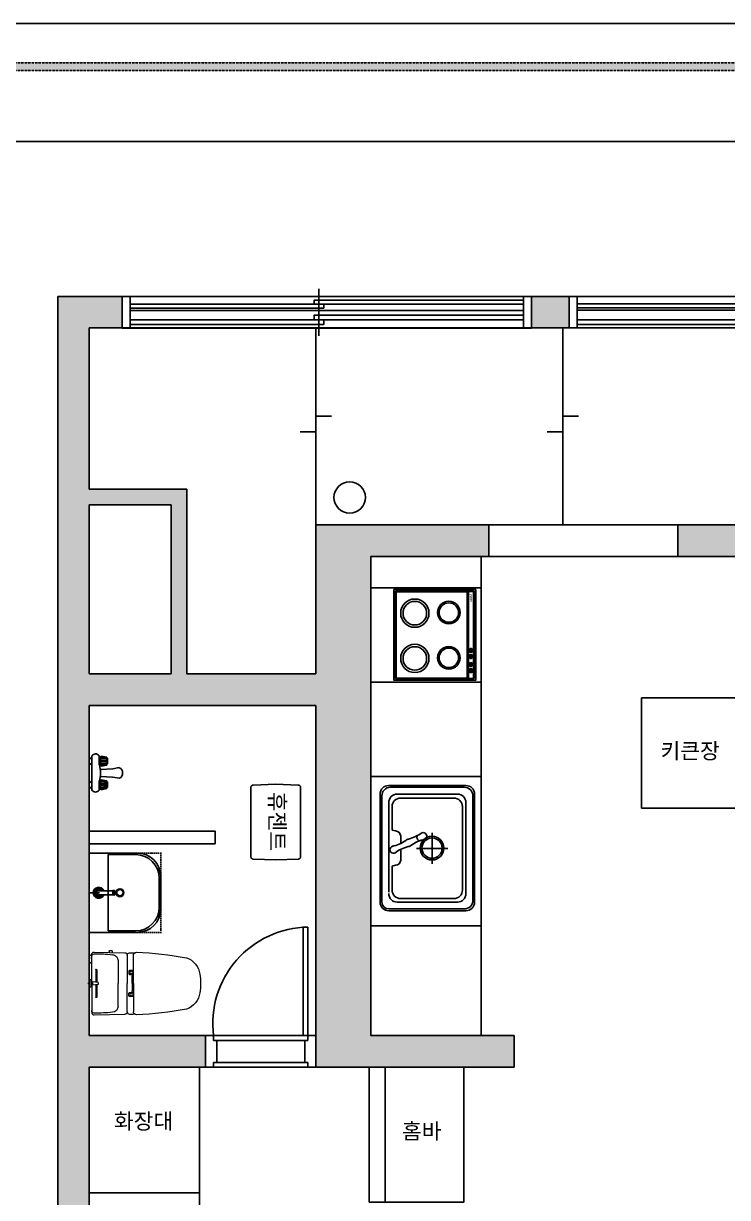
# Model space of a CAD drawing. Header units: millimetres. Extents: x 0 to 460473, y -68369 to 85219.
# Drawn here: x 254008 to 258482, y 33350 to 40816 of the extents above; entities that cross this region are included whole.
import ezdxf
from ezdxf.enums import TextEntityAlignment as Align

# ---------------------------------------------------------------- set-up
doc = ezdxf.new("R2010")
doc.units = ezdxf.units.MM
doc.header["$LTSCALE"] = 50
doc.linetypes.add('DOT', pattern=[0.25, 0, -0.25])
doc.linetypes.add('HIDDEN2', pattern=[0.1875, 0.125, -0.0625])
for name, color, linetype in [('#욕실', 252, 'Continuous'), ('_LIBR', 4, 'Continuous'), ('CO-FURB-DN', 9, 'Continuous'), ('FORM(YOURNAME)-11', 1, 'Continuous'), ('fur', 6, 'Continuous'), ('ha', 8, 'Continuous'), ('hid', 8, 'HIDDEN2'), ('text', 7, 'Continuous'), ('wall', 2, 'Continuous'), ('wall2', 3, 'Continuous'), ('WID', 4, 'Continuous'), ('win', 4, 'Continuous'), ('설비', 140, 'Continuous')]:
    doc.layers.add(name, color=color, linetype=linetype)
doc.layers.add('00', color=7, linetype='Continuous', lineweight=0)
doc.styles.add('DH-TEXT', font='')
doc.styles.add('N 맑은고딕', font='malgun.ttf')
doc.styles.add('NEW 맑은고딕', font='malgun.ttf')
doc.styles.get('DH-TEXT').set_extended_font_data('HY울릉도L')

# ---------------------------------------------------------------- blocks, each defined once
blk = doc.blocks.new('FORM-PLAN')
at = {"layer": 'hid'}
h = blk.add_hatch(color=256, dxfattribs=at)
h.dxf.hatch_style = 1
h.paths.add_polyline_path([(-71444, 55115), (10556, 55115), (10556, 54915), (-71444, 54915)])
h.paths.add_polyline_path([(-71444, -2085), (10556, -2085), (10556, -2285), (-71444, -2285)])
at = {"layer": 'Defpoints', "color": 158}
blk.add_lwpolyline([(-69444, 53115), (-64, 53115), (-64, 1215), (-69444, 1215)], close=True, dxfattribs=at)
at = {"layer": 'FORM(YOURNAME)-11', "color": 250}
blk.add_lwpolyline([(-72444, -3285), (11556, -3285), (11556, 56115), (-72444, 56115)], close=True, dxfattribs=at)
at = {"layer": 'hid'}
blk.add_lwpolyline([(-71444, 55115), (10556, 55115), (10556, 54915), (-71444, 54915)], close=True, dxfattribs=at)
at = {"layer": 'hid', "color": 158}
blk.add_lwpolyline([(-71444, -2285), (10556, -2285), (10556, 55115), (-71444, 55115)], close=True, dxfattribs=at)
at = {"layer": '00', "style": 'NEW 맑은고딕'}
for tag, p in [('1', (9905, 18188)), ('2', (9905, 17544)), ('3', (9905, 16257)), ('4', (9905, 14326)), ('5', (9905, 12009)), ('6', (9905, 9757)), ('7', (9905, 7504)), ('8', (9905, 5252)), ('9', (9905, 2999)), ('10', (5655, 811)), ('11', (9905, 747)), ('12', (5655, -1441)), ('13', (9905, -1441))]:
    blk.add_attdef(tag, text='', height=520, dxfattribs=at).set_placement(p, align=Align.MIDDLE_RIGHT)
blk = doc.blocks.new('2600')
at = {"layer": 'win'}
for p, q in [((8549.2, -153771), (8549.2, -153471)), ((7239.2, -153521), (9759.2, -153521)), ((7249.2, -153608.5), (9749.2, -153608.5)), ((7249.2, -153608.5), (9749.2, -153608.5)), ((7249.2, -153721), (9749.2, -153721))]:
    blk.add_line(p, q, dxfattribs=at)
for points in [[(7199.2, -153721), (7249.2, -153721), (7249.2, -153521), (7199.2, -153521)], [(9799.2, -153721), (9749.2, -153721), (9749.2, -153521), (9799.2, -153521)]]:
    blk.add_lwpolyline(points, close=True, dxfattribs=at)
for points in [[(7249.2, -153543.5), (8579.2, -153543.5), (8579.2, -153568.5), (7249.2, -153568.5)], [(9749.2, -153568.5), (8519.2, -153568.5), (8519.2, -153593.5), (9749.2, -153593.5)], [(7249.2, -153638.5), (8579.2, -153638.5), (8579.2, -153668.5), (7249.2, -153668.5)], [(9749.2, -153668.5), (8519.2, -153668.5), (8519.2, -153698.5), (9749.2, -153698.5)]]:
    blk.add_lwpolyline(points, dxfattribs=at)
blk = doc.blocks.new('EWEDSF')
at = {"layer": 'ha', "transparency": 33554559}
h = blk.add_hatch(color=256, dxfattribs=at)
h.dxf.hatch_style = 1
h.paths.add_polyline_path([(221644, 39079.7), (221234, 39079.7), (221234, 28399.7), (221644, 28399.7), (221644, 28599.7), (221434, 28599.7), (221434, 29629.7), (222444, 29629.7), (222444, 29829.7), (221434, 29829.7), (221434, 34179.7), (222174, 34179.7), (222174, 34379.7), (221434, 34379.7), (221434, 36479.7), (222874, 36479.7), (222874, 34379.7), (222874, 34179.7), (224134, 34179.7), (224134, 34379.7), (223224, 34379.7), (223224, 37426.7), (223974, 37426.7), (223974, 37626.7), (222874, 37626.7), (222874, 36679.7), (222054, 36679.7), (222054, 37854.7), (221434, 37854.7), (221434, 38879.7), (221644, 38879.7)])
h.paths.add_polyline_path([(221434, 37754.7), (221954, 37754.7), (221954, 37454.7), (221954, 36679.7), (221434, 36679.7), (221434, 37454.7)], flags=16)
h.paths.add_polyline_path([(224484, 39079.2), (224244, 39079.2), (224244, 38879.7), (224484, 38879.7)])
h.paths.add_polyline_path([(226084, 37626.7), (225174, 37626.7), (225174, 37426.7), (226084, 37426.7)])
for p, q in [((222874, 38879.7), (222874, 37626.7)), ((224444, 38879.7), (224444, 37626.7))]:
    blk.add_line(p, q)
for points in [[(222974, 38319.7), (222874, 38319.7), (222874, 38219.7), (222774, 38219.7)], [(224544, 38319.7), (224444, 38319.7), (224444, 38219.7), (224344, 38219.7)]]:
    blk.add_lwpolyline(points)
at = {"layer": '_LIBR', "linetype": 'Continuous'}
for p, q in [((222794, 35069), (222794, 34379.7)), ((222824, 34379.7), (222824, 35069.7)), ((222174, 34379.7), (222224, 34379.7)), ((222174, 34379.7), (222174, 34179.7)), ((222224, 34379.7), (222794, 34379.7)), ((222224, 34379.7), (222224, 34349.2)), ((222224, 34349.2), (222244, 34349.2)), ((222244, 34349.2), (222804, 34349.2)), ((222244, 34349.2), (222244, 34209.1)), ((222794, 34379.7), (222824, 34379.7)), ((222804, 34349.2), (222824, 34349.2)), ((222804, 34209.1), (222804, 34349.2)), ((222824, 34349.2), (222824, 34379.7)), ((222824, 34379.7), (222874, 34379.7)), ((222874, 34379.7), (222874, 34179.7)), ((222244, 34209.1), (222224, 34209.1)), ((222224, 34209.1), (222224, 34179.7)), ((222244, 34209.1), (222804, 34209.1)), ((222824, 34209.1), (222804, 34209.1)), ((222824, 34179.7), (222824, 34209.1)), ((222224, 34179.7), (222174, 34179.7)), ((222824, 34179.7), (222224, 34179.7)), ((222874, 34179.7), (222824, 34179.7))]:
    blk.add_line(p, q, dxfattribs=at)
blk.add_arc((222832.8, 34456.2), 613.6, 90.82086, 187.16097, dxfattribs=at)
at = {"layer": 'wall', "color": 2}
for p, q in [((221234, 28399.7), (221234, 39079.7)), ((224244, 39079.7), (221234, 39079.7)), ((221644, 38879.2), (221644, 39079.2)), ((221434, 37854.7), (221434, 38879.7)), ((224444, 38879.7), (221434, 38879.7)), ((221434, 37854.7), (222054, 37854.7)), ((222054, 36679.7), (222054, 37854.7)), ((221434, 37454.7), (221434, 37754.7)), ((221434, 37754.7), (221954, 37754.7)), ((221954, 37454.7), (221954, 37754.7)), ((226084, 37626.7), (222874, 37626.7)), ((222874, 36679.7), (222874, 37626.7)), ((223974, 37426.7), (223974, 37626.7)), ((225174, 37426.7), (225174, 37626.7)), ((221434, 36679.7), (221434, 37454.7)), ((221954, 36679.7), (221954, 37454.7)), ((226084, 37426.7), (223224, 37426.7)), ((223224, 34379.7), (223224, 37426.7)), ((222054, 36679.7), (222054, 37242.2)), ((221954, 36679.7), (221434, 36679.7)), ((222874, 36679.7), (222054, 36679.7)), ((222874, 36679.7), (222454, 36679.7)), ((222874, 36479.7), (221434, 36479.7)), ((221434, 34379.7), (221434, 36479.7)), ((222874, 34379.7), (222874, 36479.7)), ((222874, 34379.7), (221434, 34379.7)), ((222174, 34179.7), (222174, 34379.7)), ((222874, 34179.7), (222874, 34379.7)), ((224134, 34379.7), (223224, 34379.7)), ((224134, 34379.7), (224134, 34179.7)), ((224134, 34179.7), (221434, 34179.7)), ((221434, 29829.7), (221434, 34179.7))]:
    blk.add_line(p, q, dxfattribs=at)
blk.add_lwpolyline([(224244, 39079.2), (224484, 39079.2), (224484, 38879.7), (224244, 38879.7)], close=True, dxfattribs=at)
at = {"layer": 'win'}
blk.add_lwpolyline([(225174, 37626.7), (223974, 37626.7), (223974, 37426.7), (225174, 37426.7)], close=True, dxfattribs=at)
at = {"layer": '설비', "ltscale": 10}
blk.add_circle((223089.4, 37801.6), 100, dxfattribs=at)
at = {"layer": 'fur', "xscale": -1}
for p in [(231443.2, 192600.2), (234283.2, 192600.7)]:
    blk.add_blockref('2600', p, dxfattribs=at)
blk = doc.blocks.new('FB-021')
at = {"layer": 'CO-FURB-DN', "color": 8}
for p, q in [((-228.9, 399.9), (228.9, 399.9)), ((-265.3, 36.4), (-265.3, 363.6)), ((-187.4, 363.6), (192.6, 363.6)), ((265.3, 363.6), (265.3, 36.4)), ((-228.9, 327.2), (-228.9, 72.7)), ((228.9, 327.2), (228.9, 72.7)), ((228.9, 0), (-228.9, 0)), ((192.6, 36.4), (-192.6, 36.4))]:
    blk.add_line(p, q, dxfattribs=at)
at = {"layer": 'CO-FURB-DN', "color": 251}
for p, q in [((-258, 43.6), (-258, 363.6)), ((-228.9, 392.7), (221.7, 392.7)), ((-76.4, 349), (-178, 349)), ((-76.4, 349), (-72.7, 334.5)), ((76.4, 349), (72.7, 334.5)), ((76.4, 349), (178, 349)), ((258, 356.3), (258, 43.6)), ((-213.8, 313.1), (-213.8, 87.6)), ((-5.1, 312.7), (-51.6, 312.7)), ((50.9, 312.7), (19.7, 312.7)), ((212.3, 313.1), (212.3, 87.6)), ((-1.4, 245.4), (-1.4, 113.5)), ((-67.3, 179.4), (64.6, 179.4)), ((178, 50.9), (-177.4, 50.9)), ((221.7, 7.3), (-221.7, 7.3))]:
    blk.add_line(p, q, dxfattribs=at)
for radius in [50.2, 42.9]:
    blk.add_circle((0.1, 180.1), radius, dxfattribs=at)
at = {"layer": 'CO-FURB-DN', "color": 8}
for centre, radius, start, end in [((-228.9, 363.6), 36.4, 90, 180), ((228.9, 363.6), 36.4, 0, 90), ((-192.6, 327.2), 36.4, 90, 180), ((-6.6, 343), 15.3, 359.2451, 229.3055), ((146.6, 375.3), 141.7, 190.5553, 216.4137), ((192.6, 327.2), 36.4, 0, 90), ((-131.8, 248.8), 141.7, 13.1394, 38.5882), ((43.5, 289.7), 38.3, 193.1394, 216.3213), ((-101.6, 183.1), 141.7, 14.798, 36.3213), ((1.8, 268.4), 38.3, 16.5509, 36.4137), ((236.7, 338.3), 206.8, 196.5509, 214.0056), ((45.8, 228.7), 15.3, 58.1457, 163.3853), ((50.7, 217.8), 15.3, 174.4612, 18.1232), ((-192.6, 72.7), 36.4, 180, 270), ((192.6, 72.7), 36.4, 270, 0), ((-228.9, 36.4), 36.4, 180, 270), ((228.9, 36.4), 36.4, 270, 0)]:
    blk.add_arc(centre, radius, start, end, dxfattribs=at)
at = {"layer": 'CO-FURB-DN', "color": 251}
for centre, radius, start, end in [((-228.9, 363.6), 29.1, 90, 180), ((-177.4, 312.7), 36.4, 90, 180), ((176, 312.7), 36.4, 0, 90), ((221.7, 356.3), 36.4, 0, 90), ((-50.9, 334.5), 21.8, 180, 270), ((50.9, 334.5), 21.8, 270, 0), ((-176.7, 87.9), 37, 180.4305, 268.9606), ((176, 87.6), 36.4, 270, 0), ((-221.7, 43.6), 36.4, 180, 270), ((221.7, 43.6), 36.4, 270, 0)]:
    blk.add_arc(centre, radius, start, end, dxfattribs=at)
blk = doc.blocks.new('FB-009')
at = {"layer": 'CO-FURB-DN', "color": 251}
for p, q in [((10, 510), (10, 10)), ((278, 510), (10, 510)), ((13.4, 505.2), (13.4, 53.7)), ((275.4, 505.2), (13.4, 505.2)), ((566, 510), (266.8, 510)), ((563.4, 505.2), (266.8, 505.2)), ((563.4, 53.7), (563.4, 505.2)), ((566, 10), (566, 510)), ((10, 50), (278, 50)), ((10, 10), (278, 10)), ((12.2, 46.5), (12.2, 13.4)), ((276.4, 46.5), (12.2, 46.5)), ((12.2, 13.4), (276.4, 13.4)), ((13.4, 53.7), (275.4, 53.7)), ((266.8, 53.7), (563.4, 53.7)), ((266.8, 50), (566, 50)), ((564.4, 46.5), (266.8, 46.5)), ((266.8, 13.4), (564.4, 13.4)), ((266.8, 10), (566, 10)), ((385, 40.6), (385, 21.8)), ((388, 40.6), (388, 21.8)), ((424.2, 40.6), (424.2, 21.8)), ((427.2, 40.6), (427.2, 21.8)), ((474.9, 40.6), (474.9, 21.8)), ((477.9, 40.6), (477.9, 21.8)), ((514, 40.6), (514, 21.8)), ((517, 40.6), (517, 21.8)), ((564.4, 13.4), (564.4, 46.5))]:
    blk.add_line(p, q, dxfattribs=at)
at = {"layer": 'CO-FURB-DN'}
blk.add_lwpolyline([(0, 520), (576, 520), (576, 0), (0, 0)], close=True, dxfattribs=at)
at = {"layer": 'CO-FURB-DN', "color": 251}
for centre, radius in [((149.6, 387.2), 89.9), ((149.6, 387.2), 74.9), ((437.6, 387.2), 89.9), ((437.6, 387.2), 74.9), ((145.8, 170.8), 72), ((145.8, 170.8), 62), ((433.8, 170.8), 72), ((433.8, 170.8), 62), ((386.5, 31.2), 12.5), ((386.5, 31.2), 9.52), ((425.6, 31.2), 12.5), ((425.6, 31.2), 9.52), ((476.3, 31.2), 12.5), ((476.3, 31.2), 9.52), ((515.5, 31.2), 12.5), ((515.5, 31.2), 9.52)]:
    blk.add_circle(centre, radius, dxfattribs=at)
at = {"layer": 'CO-FURB-DN', "color": 251, "style": 'DH-TEXT'}
blk.add_text('Miele', height=15, dxfattribs=at).set_placement((29, 23.1))
blk = doc.blocks.new('gasdgasdgsd')
at = {"layer": 'WID'}
for p, q in [((103359.9, 11032.7), (103054.9, 11032.7)), ((103054.9, 11032.7), (103054.9, 10527.7)), ((103509.9, 10677.7), (103509.9, 10882.7)), ((103054.9, 10780.2), (103119.9, 10780.2)), ((103054.9, 10527.7), (103359.9, 10527.7))]:
    blk.add_line(p, q, dxfattribs=at)
at = {"layer": 'WID', "color": 8}
for p, q in [((103349.9, 11022.7), (103174.9, 11022.7)), ((103174.9, 11022.7), (103174.9, 10537.7)), ((103499.9, 10687.7), (103499.9, 10872.7)), ((103114.9, 10792.7), (103205.4, 10792.7)), ((103114.9, 10767.7), (103205.4, 10767.7)), ((103205.4, 10793.7), (103210.4, 10793.7)), ((103205.4, 10766.7), (103210.4, 10766.7)), ((103210.4, 10794.7), (103215.4, 10794.7)), ((103210.4, 10765.7), (103215.4, 10765.7)), ((103215.4, 10765.7), (103215.4, 10794.7)), ((103174.9, 10537.7), (103349.9, 10537.7))]:
    blk.add_line(p, q, dxfattribs=at)
at = {"layer": 'WID', "color": 251}
for p, q in [((103205.4, 10766.7), (103205.4, 10793.7)), ((103210.4, 10765.7), (103210.4, 10794.7))]:
    blk.add_line(p, q, dxfattribs=at)
at = {"layer": 'WID', "color": 8, "linetype": 'DOT'}
blk.add_lwpolyline([(103509.9, 10527.7), (103509.9, 11032.7), (103054.9, 11032.7), (103054.9, 10527.7)], close=True, dxfattribs=at)
at = {"layer": 'WID', "color": 8}
blk.add_circle((103249.9, 10780.2), 25, dxfattribs=at)
at = {"layer": 'WID', "color": 251}
blk.add_circle((103249.9, 10780.2), 20, dxfattribs=at)
at = {"layer": 'WID', "color": 8}
for centre, radius, start, end in [((103349.9, 10872.7), 150, 0, 90), ((103114.9, 10780.2), 35, 20.92481, 339.07514), ((103114.9, 10780.2), 12.5, 89.99998, 269.99998), ((103349.9, 10687.7), 150, 270, 0)]:
    blk.add_arc(centre, radius, start, end, dxfattribs=at)
at = {"layer": 'WID'}
for centre, start, end in [((103359.9, 10882.7), 0, 90), ((103359.9, 10677.7), 270, 0)]:
    blk.add_arc(centre, 150, start, end, dxfattribs=at)
at = {"layer": 'WID', "color": 251}
for radius, start, end in [(30, 24.62429, 335.37566), (25, 29.99998, 329.99998), (18, 43.98294, 316.01701)]:
    blk.add_arc((103114.9, 10780.2), radius, start, end, dxfattribs=at)
blk = doc.blocks.new('A$C4B2D31F0')
at = {"layer": '00', "color": 4}
for p, q in [((185, 690.9), (20.4, 690.9)), ((37.2, 692.3), (24.7, 692.3)), ((37.2, 692.3), (49.7, 692.3)), ((200.9, 690.9), (365.5, 690.9)), ((47.7, 523.7), (192.9, 523.7)), ((338.2, 523.7), (192.9, 523.7)), ((12.6, 465.9), (192.9, 465.9)), ((373.3, 465.9), (192.9, 465.9)), ((192.9, 426.6), (13.7, 426.6)), ((192.9, 426.6), (372.2, 426.6))]:
    blk.add_line(p, q, dxfattribs=at)
at = {"layer": '00', "linetype": 'Continuous'}
for p, q in [((168.9, 697.3), (168.9, 707.3)), ((168.9, 697.3), (216.9, 697.3)), ((186, 692.5), (180.6, 697.3)), ((181.6, 685.5), (186, 692.5)), ((187, 651.2), (181.6, 685.5)), ((181.6, 685.5), (204.3, 685.5)), ((186, 692.5), (199.9, 692.5)), ((198.9, 651.2), (204.3, 685.5)), ((199.9, 692.5), (205.3, 697.3)), ((204.3, 685.5), (199.9, 692.5)), ((216.9, 697.3), (216.9, 707.3)), ((106.4, 666.3), (184.4, 666.3)), ((106.4, 659.3), (185.5, 659.3)), ((187, 651.2), (198.9, 651.2)), ((200.4, 659.3), (279.4, 659.3)), ((201.4, 666.3), (279.4, 666.3)), ((-16, 576.9), (-16, 564.8)), ((-12, 580.9), (-4.8, 580.9)), ((-12, 560.8), (-4.3, 560.8)), ((192.9, 433.7), (146.6, 433.7)), ((192.9, 433.7), (239.3, 433.7))]:
    blk.add_line(p, q, dxfattribs=at)
at = {"layer": '00'}
for p, q in [((168.9, 707.3), (216.9, 707.3)), ((192.9, 707.3), (192.9, 716))]:
    blk.add_line(p, q, dxfattribs=at)
at = {"layer": '00', "color": 4}
for points in [[(20.4, 690.9), (7.9, 690.9, 0.421209), (-7.1, 675.5), (-2.4, 480.5, 0.001659)], [(365.5, 690.9), (378, 690.9, -0.421209), (392.9, 675.5), (388.3, 480.5, -0.001659)], [(12.6, 465.9, 0.371724), (-1.8, 451.2, 0.003515), (-1, 420.3, 0.320541)], [(373.3, 465.9, -0.371724), (387.7, 451.2, -0.003515), (386.9, 420.3, -0.320541)]]:
    blk.add_lwpolyline(points, format="xyb", dxfattribs=at)
at = {"layer": '00', "linetype": 'Continuous'}
for points in [[(110.4, 426.6), (110.4, 450.8, -0.414214), (114.4, 454.8), (130.9, 454.8, -0.414214), (134.9, 450.8), (134.9, 435.2), (134.9, 426.6)], [(275.5, 426.6), (275.5, 450.8, 0.414214), (271.5, 454.8), (255, 454.8, 0.414214), (251, 450.8), (251, 435.2), (251, 426.6)], [(134.9, 435.2), (144.6, 435.2, -0.414214), (146.6, 433.2), (146.6, 426.6)], [(251, 435.2), (241.3, 435.2, 0.414214), (239.3, 433.2), (239.3, 426.6)]]:
    blk.add_lwpolyline(points, format="xyb", dxfattribs=at)
for centre in [(122.9, 440.9), (262.9, 440.9)]:
    blk.add_circle(centre, 8, dxfattribs=at)
at = {"layer": '00', "color": 4}
for centre, radius, start, end in [((1004.3, 663.1), 1000, 179.31159, 185.94375), ((20.4, 674.9), 16, 90, 179.31159), ((24.7, 707.3), 15, 180, 270), ((49.7, 707.3), 15, 270, 0), ((365.5, 674.9), 16, 0.68841, 90), ((-618.4, 663.1), 1000, 354.05625, 0.68841), ((49.4, 563.7), 40, 185.94375, 267.51291), ((336.5, 563.7), 40, 272.48709, 354.05625), ((12.6, 480.9), 15, 181.36509, 270), ((373.3, 480.9), 15, 270, 358.63491), ((13.7, 406.6), 20, 90, 182.3333), ((2197.7, 495.6), 2205.9, 182.3333, 190.60807), ((-1811.8, 495.6), 2205.9, 349.39193, 357.6667), ((372.2, 406.6), 20, 357.6667, 90), ((148.7, 128.9), 125.5, 198.2964, 263.42408), ((237.2, 128.9), 125.5, 276.57592, 341.7036), ((192.9, 405.9), 405.9, 261.69926, 270), ((192.9, 405.9), 405.9, 270, 278.30074)]:
    blk.add_arc(centre, radius, start, end, dxfattribs=at)
at = {"layer": '00', "linetype": 'Continuous'}
for centre, radius, start, end in [((106.4, 662.8), 3.5, 90, 270), ((279.4, 662.8), 3.5, 270, 90), ((-12, 576.9), 4, 90, 180), ((-12, 564.8), 4, 180, 270)]:
    blk.add_arc(centre, radius, start, end, dxfattribs=at)
blk = doc.blocks.new('A$C50C81EA5')
at = {"layer": 'WID'}
for p, q in [((99.5, 220.2), (137.4, 226.4)), ((99.5, 220.2), (137.4, 226.4)), ((143.2, 219), (137.4, 226.4)), ((143.2, 219), (137.4, 226.4)), ((150.2, 228.6), (150.2, 219)), ((150.2, 228.6), (150.2, 219)), ((195.3, 12), (195.3, 228.1)), ((195.3, 12), (195.3, 228.1)), ((21.3, 153.8), (62, 147.2)), ((21.3, 153.8), (62, 147.2)), ((97, 213.3), (99.5, 213.3)), ((97, 195.5), (97, 213.3)), ((97, 213.3), (99.5, 213.3)), ((97, 195.5), (97, 213.3)), ((97, 195.5), (97, 177.7)), ((97, 195.5), (97, 177.7)), ((97, 177.7), (99.5, 177.7)), ((97, 177.7), (99.5, 177.7)), ((99.5, 220.2), (104, 214.9)), ((99.5, 195.5), (99.5, 220.2)), ((99.5, 220.2), (104, 214.9)), ((99.5, 195.5), (99.5, 220.2)), ((99.5, 195.5), (99.5, 170.7)), ((99.5, 195.5), (99.5, 170.7)), ((99.5, 170.7), (104, 176)), ((99.5, 170.7), (104, 176)), ((99.5, 170.7), (137.4, 163.7)), ((99.5, 170.7), (137.4, 163.7)), ((104, 214.9), (137.5, 218)), ((104, 214.9), (137.5, 218)), ((104, 214.9), (104, 209.5)), ((104, 214.9), (104, 209.5)), ((104, 200.4), (104, 195.5)), ((104, 200.4), (137, 200)), ((104, 200.4), (104, 195.5)), ((104, 200.4), (137, 200)), ((104, 190.5), (104, 195.5)), ((104, 190.5), (104, 195.5)), ((104, 190.5), (137, 190.1)), ((104, 190.5), (137, 190.1)), ((104, 176), (104, 181.4)), ((104, 176), (104, 181.4)), ((104, 176), (137.5, 172.1)), ((104, 176), (137.5, 172.1)), ((104.5, 209.7), (137, 212.6)), ((104.5, 209.7), (137, 212.6)), ((104.5, 181.2), (137, 177.4)), ((104.5, 181.2), (137, 177.4)), ((137.5, 218), (137, 212.6)), ((137.5, 218), (137, 212.6)), ((137, 200), (137, 195)), ((137, 200), (137, 195)), ((137, 190.1), (137, 195)), ((137, 190.1), (137, 195)), ((137.5, 172.1), (137, 177.4)), ((137.5, 172.1), (137, 177.4)), ((143.2, 171.1), (137.4, 163.7)), ((143.2, 171.1), (137.4, 163.7)), ((141.3, 221.4), (137.5, 218)), ((141.3, 221.4), (137.5, 218)), ((141.3, 168.6), (137.5, 172.1)), ((141.3, 168.6), (137.5, 172.1)), ((143.2, 219), (150.2, 219)), ((143.2, 171.1), (143.2, 219)), ((143.2, 219), (150.2, 219)), ((143.2, 171.1), (143.2, 219)), ((143.2, 171.1), (150.2, 171.1)), ((143.2, 171.1), (150.2, 171.1)), ((150.2, 171.1), (150.2, 219)), ((150.2, 171.1), (150.2, 219)), ((212.4, 207.5), (195.3, 218.4)), ((212.4, 207.5), (195.3, 218.4)), ((212.4, 182.5), (195.3, 171.6)), ((212.4, 182.5), (195.3, 171.6)), ((212.4, 182.5), (212.4, 207.5)), ((212.4, 182.5), (212.4, 207.5)), ((20.3, 86.2), (64.1, 93.2)), ((20.3, 86.2), (64.1, 93.2)), ((62, 147.2), (141.5, 142.7)), ((62, 147.2), (141.5, 142.7)), ((64.1, 93.2), (141.5, 97.7)), ((64.1, 93.2), (141.5, 97.7)), ((99.5, 70.2), (137.4, 76.4)), ((99.5, 70.2), (137.4, 76.4)), ((143.2, 69), (137.4, 76.4)), ((143.2, 69), (137.4, 76.4)), ((97, 63.3), (99.5, 63.3)), ((97, 45.5), (97, 63.3)), ((97, 63.3), (99.5, 63.3)), ((97, 45.5), (97, 63.3)), ((97, 45.5), (97, 27.7)), ((97, 45.5), (97, 27.7)), ((97, 27.7), (99.5, 27.7)), ((97, 27.7), (99.5, 27.7)), ((99.5, 70.2), (104, 64.9)), ((99.5, 45.5), (99.5, 70.2)), ((99.5, 70.2), (104, 64.9)), ((99.5, 45.5), (99.5, 70.2)), ((99.5, 45.5), (99.5, 20.7)), ((99.5, 45.5), (99.5, 20.7)), ((99.5, 20.7), (104, 26)), ((99.5, 20.7), (104, 26)), ((99.5, 20.7), (137.4, 13.7)), ((99.5, 20.7), (137.4, 13.7)), ((104, 64.9), (137.5, 68)), ((104, 64.9), (137.5, 68)), ((104, 64.9), (104, 59.5)), ((104, 64.9), (104, 59.5)), ((104, 50.4), (104, 45.5)), ((104, 50.4), (137, 50)), ((104, 50.4), (104, 45.5)), ((104, 50.4), (137, 50)), ((104, 40.5), (104, 45.5)), ((104, 40.5), (104, 45.5)), ((104, 40.5), (137, 40.1)), ((104, 40.5), (137, 40.1)), ((104, 26), (104, 31.4)), ((104, 26), (104, 31.4)), ((104, 26), (137.5, 22.1)), ((104, 26), (137.5, 22.1)), ((104.5, 59.7), (137, 62.6)), ((104.5, 59.7), (137, 62.6)), ((104.5, 31.2), (137, 27.4)), ((104.5, 31.2), (137, 27.4)), ((137.5, 68), (137, 62.6)), ((137.5, 68), (137, 62.6)), ((137, 50), (137, 45)), ((137, 50), (137, 45)), ((137, 40.1), (137, 45)), ((137, 40.1), (137, 45)), ((137.5, 22.1), (137, 27.4)), ((137.5, 22.1), (137, 27.4)), ((143.2, 21.1), (137.4, 13.7)), ((143.2, 21.1), (137.4, 13.7)), ((141.3, 71.4), (137.5, 68)), ((141.3, 71.4), (137.5, 68)), ((141.3, 18.6), (137.5, 22.1)), ((141.3, 18.6), (137.5, 22.1)), ((143.2, 69), (150.2, 69)), ((143.2, 21.1), (143.2, 69)), ((143.2, 69), (150.2, 69)), ((143.2, 21.1), (143.2, 69)), ((143.2, 21.1), (150.2, 21.1)), ((143.2, 21.1), (150.2, 21.1)), ((150.2, 69), (150.2, 21.1)), ((150.2, 69), (150.2, 21.1)), ((150.2, 11.4), (150.2, 21.1)), ((150.2, 11.4), (150.2, 21.1)), ((212.4, 57.5), (195.3, 68.4)), ((212.4, 57.5), (195.3, 68.4)), ((212.4, 32.5), (195.3, 21.6)), ((212.4, 32.5), (195.3, 21.6)), ((212.4, 32.5), (212.4, 57.5)), ((212.4, 32.5), (212.4, 57.5))]:
    blk.add_line(p, q, dxfattribs=at)
for centre, radius, start, end in [((172.6, 215.7), 25.9, 28.66685, 149.99012), ((172.6, 215.7), 25.9, 28.66685, 149.99012), ((37.9, 119.7), 37.9, 116.0462, 242.3329), ((37.9, 119.7), 37.9, 116.0462, 242.3329), ((106.7, 204.9), 5.27, 114.69505, 239.72272), ((106.7, 204.9), 5.27, 114.69505, 239.72272), ((106.7, 186), 5.27, 120.27728, 245.30495), ((106.7, 186), 5.27, 120.27728, 245.30495), ((134.7, 206.3), 6.74, 289.97484, 70.02516), ((134.7, 206.3), 6.74, 289.97484, 70.02516), ((134.7, 183.8), 6.74, 289.97484, 70.02516), ((134.7, 183.8), 6.74, 289.97484, 70.02516), ((302.7, 120), 162.8, 161.71196, 198.28804), ((302.7, 120), 162.8, 161.71196, 198.28804), ((106.7, 54.9), 5.27, 114.69505, 239.72272), ((106.7, 54.9), 5.27, 114.69505, 239.72272), ((106.7, 36), 5.27, 120.27728, 245.30495), ((106.7, 36), 5.27, 120.27728, 245.30495), ((134.7, 56.3), 6.74, 289.97484, 70.02516), ((134.7, 56.3), 6.74, 289.97484, 70.02516), ((134.7, 33.8), 6.74, 289.97484, 70.02516), ((134.7, 33.8), 6.74, 289.97484, 70.02516), ((172.6, 24.4), 25.9, 210.00988, 331.33315), ((172.6, 24.4), 25.9, 210.00988, 331.33315)]:
    blk.add_arc(centre, radius, start, end, dxfattribs=at)

msp = doc.modelspace()

# ---------------------------------------------------------------- linework, layer by layer
at = {"layer": '#욕실', "color": 8}
for p, q in [((255453.20999534, 35958.06559782), (255453.26479316, 35959.34658643)), ((255453.20999534, 35958.06559782), (255453.20999534, 35517.12833022)), ((255453.26479316, 35959.34658643), (255453.42878625, 35960.61821566)), ((255453.42878625, 35960.61821566), (255453.70077641, 35961.87119451)), ((255453.70077641, 35961.87119451), (255454.07877639, 35963.09636823)), ((255454.07877639, 35963.09636823), (255454.56002436, 35964.28478525)), ((255454.56002436, 35964.28478525), (255455.14100416, 35965.42776255)), ((255455.14100416, 35965.42776255), (255455.81747092, 35966.5169491)), ((255455.81747092, 35966.5169491), (255456.58448213, 35967.54438691)), ((255456.58448213, 35967.54438691), (255457.43643371, 35968.50256911)), ((255457.43643371, 35968.50256911), (255458.36710098, 35969.38449488)), ((255458.36710098, 35969.38449488), (255459.36968414, 35970.18372053)), ((255459.36968414, 35970.18372053), (255460.43685794, 35970.89440661)), ((255460.43685794, 35970.89440661), (255461.56082521, 35971.51136059)), ((255461.56082521, 35971.51136059), (255462.73337381, 35972.03007478)), ((255462.73337381, 35972.03007478), (255463.94593667, 35972.44675924)), ((255463.94593667, 35972.44675924), (255465.18965435, 35972.75836952)), ((255465.18965435, 35972.75836952), (255466.45543977, 35972.96262889)), ((255466.45543977, 35972.96262889), (255467.73404464, 35973.05804495)), ((255467.73404464, 35973.05804495), (255610.70999534, 35977.59696402)), ((255753.68594604, 35973.05804495), (255610.70999534, 35977.59696402)), ((255754.96455091, 35972.96262889), (255753.68594604, 35973.05804495)), ((255756.23033633, 35972.75836952), (255754.96455091, 35972.96262889)), ((255757.47405401, 35972.44675924), (255756.23033633, 35972.75836952)), ((255758.68661687, 35972.03007478), (255757.47405401, 35972.44675924)), ((255759.85916547, 35971.51136059), (255758.68661687, 35972.03007478)), ((255760.98313274, 35970.89440661), (255759.85916547, 35971.51136059)), ((255762.05030654, 35970.18372053), (255760.98313274, 35970.89440661)), ((255763.0528897, 35969.38449488), (255762.05030654, 35970.18372053)), ((255763.98355697, 35968.50256911), (255763.0528897, 35969.38449488)), ((255764.83550855, 35967.54438691), (255763.98355697, 35968.50256911)), ((255765.60251976, 35966.5169491), (255764.83550855, 35967.54438691)), ((255766.27898652, 35965.42776255), (255765.60251976, 35966.5169491)), ((255766.85996632, 35964.28478525), (255766.27898652, 35965.42776255)), ((255767.34121429, 35963.09636823), (255766.85996632, 35964.28478525)), ((255767.71921427, 35961.87119451), (255767.34121429, 35963.09636823)), ((255767.99120443, 35960.61821566), (255767.71921427, 35961.87119451)), ((255768.15519752, 35959.34658643), (255767.99120443, 35960.61821566)), ((255768.20999534, 35958.06559782), (255768.15519752, 35959.34658643)), ((255768.20999534, 35517.12833022), (255768.20999534, 35958.06559782)), ((255453.26479316, 35515.84734161), (255453.20999534, 35517.12833022)), ((255453.42878625, 35514.57571238), (255453.26479316, 35515.84734161)), ((255453.70077641, 35513.32273353), (255453.42878625, 35514.57571238)), ((255454.07877639, 35512.09755981), (255453.70077641, 35513.32273353)), ((255454.56002436, 35510.90914279), (255454.07877639, 35512.09755981)), ((255455.14100416, 35509.76616549), (255454.56002436, 35510.90914279)), ((255455.81747092, 35508.67697894), (255455.14100416, 35509.76616549)), ((255456.58448213, 35507.64954113), (255455.81747092, 35508.67697894)), ((255457.43643371, 35506.69135893), (255456.58448213, 35507.64954113)), ((255458.36710098, 35505.80943316), (255457.43643371, 35506.69135893)), ((255459.36968414, 35505.01020751), (255458.36710098, 35505.80943316)), ((255460.43685794, 35504.29952143), (255459.36968414, 35505.01020751)), ((255461.56082521, 35503.68256745), (255460.43685794, 35504.29952143)), ((255462.73337381, 35503.16385327), (255461.56082521, 35503.68256745)), ((255463.94593667, 35502.7471688), (255462.73337381, 35503.16385327)), ((255465.18965435, 35502.43555852), (255463.94593667, 35502.7471688)), ((255466.45543977, 35502.23129915), (255465.18965435, 35502.43555852)), ((255467.73404464, 35502.13588309), (255466.45543977, 35502.23129915)), ((255610.70999534, 35497.59696402), (255467.73404464, 35502.13588309)), ((255753.68594604, 35502.13588309), (255610.70999534, 35497.59696402)), ((255753.68594604, 35502.13588309), (255754.96455091, 35502.23129915)), ((255754.96455091, 35502.23129915), (255756.23033633, 35502.43555852)), ((255756.23033633, 35502.43555852), (255757.47405401, 35502.7471688)), ((255757.47405401, 35502.7471688), (255758.68661687, 35503.16385327)), ((255758.68661687, 35503.16385327), (255759.85916547, 35503.68256745)), ((255759.85916547, 35503.68256745), (255760.98313274, 35504.29952143)), ((255760.98313274, 35504.29952143), (255762.05030654, 35505.01020751)), ((255762.05030654, 35505.01020751), (255763.0528897, 35505.80943316)), ((255763.0528897, 35505.80943316), (255763.98355697, 35506.69135893)), ((255763.98355697, 35506.69135893), (255764.83550855, 35507.64954113)), ((255764.83550855, 35507.64954113), (255765.60251976, 35508.67697894)), ((255765.60251976, 35508.67697894), (255766.27898652, 35509.76616549)), ((255766.27898652, 35509.76616549), (255766.85996632, 35510.90914279)), ((255766.85996632, 35510.90914279), (255767.34121429, 35512.09755981)), ((255767.34121429, 35512.09755981), (255767.71921427, 35513.32273353)), ((255767.71921427, 35513.32273353), (255767.99120443, 35514.57571238)), ((255767.99120443, 35514.57571238), (255768.15519752, 35515.84734161)), ((255768.15519752, 35515.84734161), (255768.20999534, 35517.12833022))]:
    msp.add_line(p, q, dxfattribs=at)
at = {"layer": 'fur'}
for p, q in [((256215.69511427, 37226.695099), (256915.69511427, 37226.695099)), ((256215.69511427, 36626.695099), (256915.69511427, 36626.695099)), ((256215.69511427, 36026.695099), (256915.69511427, 36026.695099)), ((256215.69511427, 35076.695099), (256915.69511427, 35076.695099))]:
    msp.add_line(p, q, dxfattribs=at)
for points in [[(256215.69511427, 35329.695099), (256215.69511427, 37426.695099), (256915.69511427, 37426.695099), (256915.69511427, 35329.695099)], [(256215.69511427, 35329.695099), (256215.69511427, 34379.695099), (256915.69511427, 34379.695099), (256915.69511427, 35329.695099)]]:
    msp.add_lwpolyline(points, dxfattribs=at)
for points in [[(257935.69511427, 36526.695099), (258535.69511427, 36526.695099), (258535.69511427, 35826.695099), (257935.69511427, 35826.695099)], [(254425.69511427, 29829.695099), (255125.69511427, 29829.695099), (255125.69511427, 34179.695099), (254425.69511427, 34179.695099)], [(254425.69511427, 34179.695099), (255125.69511427, 34179.695099), (255125.69511427, 33379.695099), (254425.69511427, 33379.695099)], [(256305.69511427, 33319.695099), (256805.69511427, 33319.695099), (256805.69511427, 34179.695099), (256305.69511427, 34179.695099)]]:
    msp.add_lwpolyline(points, close=True, dxfattribs=at)
at = {"layer": 'wall2'}
for points in [[(254425.69511427, 35679.695099), (255225.69511427, 35679.695099), (255225.69511427, 35599.695099), (254425.69511427, 35599.695099)], [(256205.69511427, 33319.695099), (256305.69511427, 33319.695099), (256305.69511427, 34179.695099), (256205.69511427, 34179.695099)]]:
    msp.add_lwpolyline(points, close=True, dxfattribs=at)

# ---------------------------------------------------------------- block references
at = {"xscale": 0.2500000000000001, "yscale": 0.2500000000000001, "zscale": 0.2500000000000001}
msp.add_blockref('FORM-PLAN', (268982.69910166, 26787.35975435), dxfattribs=at)
at = {"xscale": -1}
msp.add_blockref('A$C50C81EA5', (254638.12815438, 35929.65102633), dxfattribs=at)
for name, p, rotation in [('gasdgasdgsd', (151370.76915935, 46068.04371431), 180), ('A$C4B2D31F0', (255132.98512271, 34903.80325403), 90)]:
    msp.add_blockref(name, p, dxfattribs=dict(at, rotation=rotation))
at = {"layer": 'CO-FURB-DN', "xscale": -1, "rotation": 90}
msp.add_blockref('FB-009', (256882.11462597, 37215.60612017), dxfattribs=at)
at = {"layer": 'CO-FURB-DN', "xscale": 1.500205058099792, "yscale": 1.500205058099792, "zscale": 1.500205058099792, "rotation": 90.00000000000001}
msp.add_blockref('FB-021', (256874.38753098, 35571.78101053), dxfattribs=at)
at = {"layer": 'ha'}
msp.add_blockref('EWEDSF', (32991.69642986, 0), dxfattribs=at)

# ---------------------------------------------------------------- texts
at = {"layer": 'text', "char_height": 100, "attachment_point": 1, "style": 'N 맑은고딕'}
for s, insert in [('키큰장', (258056.23649799, 36239.9165545)), ('화장대', (254582.64657585, 33884.79090395)), ('홈바', (256413.08034652, 33821.35290657))]:
    msp.add_mtext_dynamic_manual_height_columns(s, width=2503.2681092748, gutter_width=500, heights=[0], dxfattribs=dict(at, insert=insert))
at = {"layer": 'text', "insert": (255670.84484504, 35930.05419796), "char_height": 100, "attachment_point": 1, "rotation": 270, "style": 'N 맑은고딕'}
msp.add_mtext_dynamic_manual_height_columns('휴젠트', width=2503.2681092748, gutter_width=500, heights=[0], dxfattribs=at)

doc.saveas('drawing.dxf')
